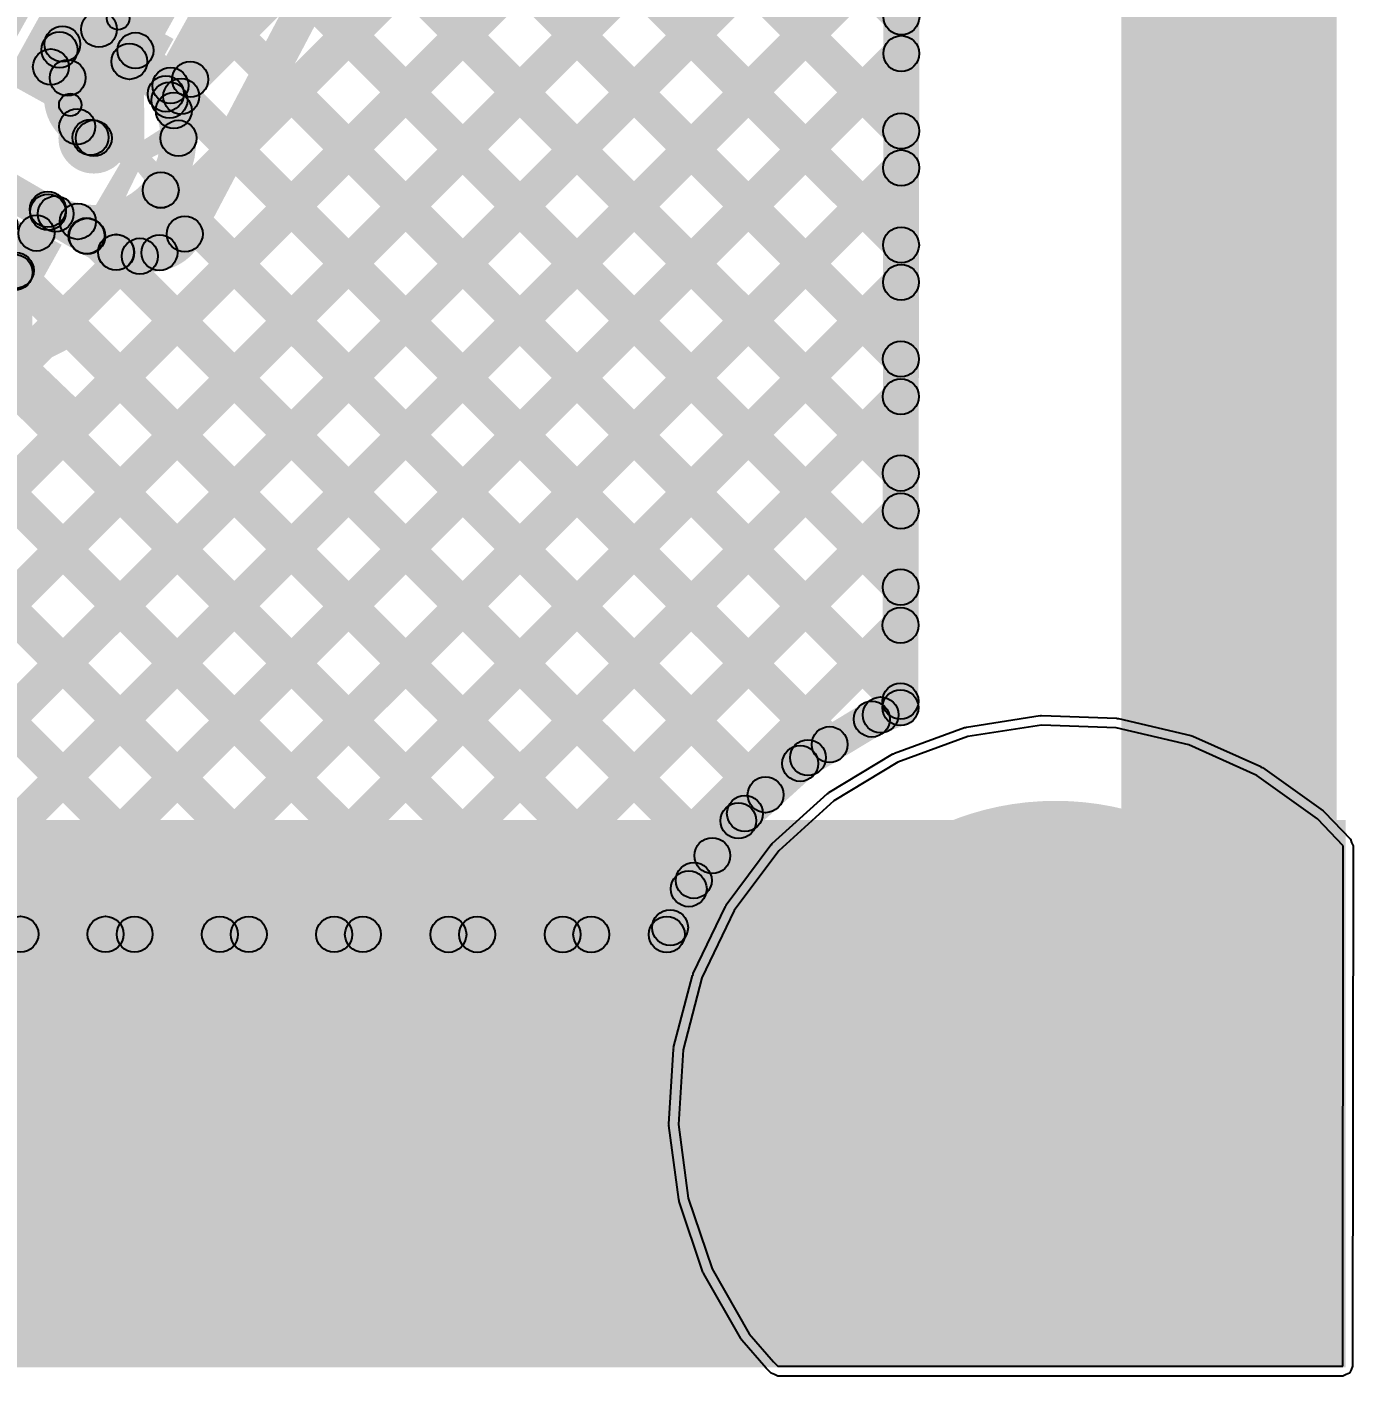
# Model space of a CAD drawing. Header units: millimetres. Extents: x 2.72 to 4.82, y 2.46 to 3.29.
# Drawn here: x 4.5231 to 4.8186, y 2.4631 to 2.7638 of the extents above; entities that cross this region are included whole.
import ezdxf

# ---------------------------------------------------------------- set-up
doc = ezdxf.new("R2010")
doc.units = ezdxf.units.MM
doc.header["$MEASUREMENT"] = 0
for name, color, linetype in [('BottomLayer', 5, 'Continuous'), ('BottomPaste', 16, 'Continuous'), ('BottomSolder', 6, 'Continuous'), ('PadHoleLayer', 156, 'Continuous'), ('TopLayer', 1, 'Continuous'), ('TopOverlay', 2, 'Continuous'), ('TopPaste', 8, 'Continuous'), ('TopSolder', 216, 'Continuous'), ('ViaHoleLayer', 16, 'Continuous')]:
    doc.layers.add(name, color=color, linetype=linetype)

# ---------------------------------------------------------------- blocks, each defined once
blk = doc.blocks.new('R__0402_B_41')
at = {"layer": 'BottomLayer'}
for points in [[(-0.0095, 0.0125), (-0.0095, -0.0125), (-0.0275, -0.0125), (-0.0275, 0.0125)], [(0.0275, 0.0125), (0.0275, -0.0125), (0.0095, -0.0125), (0.0095, 0.0125)]]:
    blk.add_hatch(color=5, dxfattribs=at).paths.add_polyline_path(points)
at = {"layer": 'BottomPaste'}
for points in [[(-0.0095, 0.0125), (-0.0095, -0.0125), (-0.0275, -0.0125), (-0.0275, 0.0125)], [(0.0275, 0.0125), (0.0275, -0.0125), (0.0095, -0.0125), (0.0095, 0.0125)]]:
    blk.add_hatch(color=16, dxfattribs=at).paths.add_polyline_path(points)
at = {"layer": 'BottomSolder'}
for points in [[(-0.0055, 0.0165), (-0.0055, -0.0165), (-0.0315, -0.0165), (-0.0315, 0.0165)], [(0.0315, 0.0165), (0.0315, -0.0165), (0.0055, -0.0165), (0.0055, 0.0165)]]:
    blk.add_hatch(color=6, dxfattribs=at).paths.add_polyline_path(points)
blk = doc.blocks.new('R__0402_B_42')
at = {"layer": 'BottomLayer'}
for points in [[(-0.0095, 0.0125), (-0.0095, -0.0125), (-0.0275, -0.0125), (-0.0275, 0.0125)], [(0.0275, 0.0125), (0.0275, -0.0125), (0.0095, -0.0125), (0.0095, 0.0125)]]:
    blk.add_hatch(color=5, dxfattribs=at).paths.add_polyline_path(points)
at = {"layer": 'BottomPaste'}
for points in [[(-0.0095, 0.0125), (-0.0095, -0.0125), (-0.0275, -0.0125), (-0.0275, 0.0125)], [(0.0275, 0.0125), (0.0275, -0.0125), (0.0095, -0.0125), (0.0095, 0.0125)]]:
    blk.add_hatch(color=16, dxfattribs=at).paths.add_polyline_path(points)
at = {"layer": 'BottomSolder'}
for points in [[(-0.0055, 0.0165), (-0.0055, -0.0165), (-0.0315, -0.0165), (-0.0315, 0.0165)], [(0.0315, 0.0165), (0.0315, -0.0165), (0.0055, -0.0165), (0.0055, 0.0165)]]:
    blk.add_hatch(color=6, dxfattribs=at).paths.add_polyline_path(points)
blk = doc.blocks.new('LED_0201_81')
at = {"layer": 'TopLayer'}
for points in [[(-0.01181, 0.00689), (-0.00394, 0.00689), (-0.00394, -0.00689), (-0.01181, -0.00689)], [(0.00394, 0.00689), (0.01181, 0.00689), (0.01181, -0.00689), (0.00394, -0.00689)]]:
    blk.add_hatch(color=1, dxfattribs=at).paths.add_polyline_path(points)
at = {"layer": 'TopOverlay'}
h = blk.add_hatch(color=2, dxfattribs=at)
edge = h.paths.add_edge_path()
edge.add_arc((-0.016, 0.011), 0.0025, 0, 360)
h = blk.add_hatch(color=2, dxfattribs=at)
edge = h.paths.add_edge_path()
edge.add_arc((-0.016, 0.011), 0.0025, 0, 360)
for points in [[(-0.016, 0.0085), (-0.016, 0.0135), (0.016, 0.0135), (0.016, 0.0085)], [(0.016, -0.013), (0.029, -0.013), (0.029, 0.013), (0.016, 0.013)], [(-0.0135, -0.011), (-0.0185, -0.011), (-0.0185, 0.011), (-0.0135, 0.011)], [(0.013, -0.011), (0.017, -0.011), (0.017, 0.011), (0.013, 0.011)], [(-0.016, -0.0135), (-0.016, -0.0085), (0.016, -0.0085), (0.016, -0.0135)]]:
    blk.add_hatch(color=2, dxfattribs=at).paths.add_polyline_path(points)
h = blk.add_hatch(color=2, dxfattribs=at)
edge = h.paths.add_edge_path()
edge.add_arc((0.016, 0.011), 0.0025, 0, 360)
h = blk.add_hatch(color=2, dxfattribs=at)
edge = h.paths.add_edge_path()
edge.add_arc((-0.016, -0.011), 0.0025, 0, 360)
h = blk.add_hatch(color=2, dxfattribs=at)
edge = h.paths.add_edge_path()
edge.add_arc((-0.016, -0.011), 0.0025, 0, 360)
h = blk.add_hatch(color=2, dxfattribs=at)
edge = h.paths.add_edge_path()
edge.add_arc((0.016, -0.011), 0.0025, 0, 360)
at = {"layer": 'TopPaste'}
for points in [[(-0.01181, 0.00689), (-0.00394, 0.00689), (-0.00394, -0.00689), (-0.01181, -0.00689)], [(0.00394, 0.00689), (0.01181, 0.00689), (0.01181, -0.00689), (0.00394, -0.00689)]]:
    blk.add_hatch(color=8, dxfattribs=at).paths.add_polyline_path(points)
at = {"layer": 'TopSolder'}
for points in [[(-0.01398, 0.00906), (-0.00177, 0.00906), (-0.00177, -0.00906), (-0.01398, -0.00906)], [(0.00177, 0.00906), (0.01398, 0.00906), (0.01398, -0.00906), (0.00177, -0.00906)]]:
    blk.add_hatch(color=216, dxfattribs=at).paths.add_polyline_path(points)
at = {"layer": 'TopOverlay'}
for centre in [(-0.016, 0.011), (-0.016, 0.011), (0.016, 0.011), (-0.016, -0.011), (-0.016, -0.011), (0.016, -0.011)]:
    blk.add_circle(centre, 0.0025, dxfattribs=at)
blk = doc.blocks.new('LED_0201_82')
at = {"layer": 'TopLayer'}
for points in [[(-0.01181, 0.00689), (-0.00394, 0.00689), (-0.00394, -0.00689), (-0.01181, -0.00689)], [(0.00394, 0.00689), (0.01181, 0.00689), (0.01181, -0.00689), (0.00394, -0.00689)]]:
    blk.add_hatch(color=1, dxfattribs=at).paths.add_polyline_path(points)
at = {"layer": 'TopOverlay'}
h = blk.add_hatch(color=2, dxfattribs=at)
edge = h.paths.add_edge_path()
edge.add_arc((-0.016, 0.011), 0.0025, 0, 360)
h = blk.add_hatch(color=2, dxfattribs=at)
edge = h.paths.add_edge_path()
edge.add_arc((-0.016, 0.011), 0.0025, 0, 360)
for points in [[(-0.016, 0.0085), (-0.016, 0.0135), (0.016, 0.0135), (0.016, 0.0085)], [(0.016, -0.013), (0.029, -0.013), (0.029, 0.013), (0.016, 0.013)], [(-0.0135, -0.011), (-0.0185, -0.011), (-0.0185, 0.011), (-0.0135, 0.011)], [(0.013, -0.011), (0.017, -0.011), (0.017, 0.011), (0.013, 0.011)], [(-0.016, -0.0135), (-0.016, -0.0085), (0.016, -0.0085), (0.016, -0.0135)]]:
    blk.add_hatch(color=2, dxfattribs=at).paths.add_polyline_path(points)
h = blk.add_hatch(color=2, dxfattribs=at)
edge = h.paths.add_edge_path()
edge.add_arc((0.016, 0.011), 0.0025, 0, 360)
h = blk.add_hatch(color=2, dxfattribs=at)
edge = h.paths.add_edge_path()
edge.add_arc((-0.016, -0.011), 0.0025, 0, 360)
h = blk.add_hatch(color=2, dxfattribs=at)
edge = h.paths.add_edge_path()
edge.add_arc((-0.016, -0.011), 0.0025, 0, 360)
h = blk.add_hatch(color=2, dxfattribs=at)
edge = h.paths.add_edge_path()
edge.add_arc((0.016, -0.011), 0.0025, 0, 360)
at = {"layer": 'TopPaste'}
for points in [[(-0.01181, 0.00689), (-0.00394, 0.00689), (-0.00394, -0.00689), (-0.01181, -0.00689)], [(0.00394, 0.00689), (0.01181, 0.00689), (0.01181, -0.00689), (0.00394, -0.00689)]]:
    blk.add_hatch(color=8, dxfattribs=at).paths.add_polyline_path(points)
at = {"layer": 'TopSolder'}
for points in [[(-0.01398, 0.00906), (-0.00177, 0.00906), (-0.00177, -0.00906), (-0.01398, -0.00906)], [(0.00177, 0.00906), (0.01398, 0.00906), (0.01398, -0.00906), (0.00177, -0.00906)]]:
    blk.add_hatch(color=216, dxfattribs=at).paths.add_polyline_path(points)
at = {"layer": 'TopOverlay'}
for centre in [(-0.016, 0.011), (-0.016, 0.011), (0.016, 0.011), (-0.016, -0.011), (-0.016, -0.011), (0.016, -0.011)]:
    blk.add_circle(centre, 0.0025, dxfattribs=at)

msp = doc.modelspace()

# ---------------------------------------------------------------- hatches: boundary and pattern name
at = {"layer": 'BottomLayer'}
for points in [[(4.767, 2.549), (4.815, 2.549), (4.815, 3.167), (4.767, 3.167)], [(4.55756, 2.74697), (4.55056, 2.75085), (4.56455, 2.77608), (4.57154, 2.7722)], [(4.55937, 2.74332), (4.55229, 2.74705), (4.56792, 2.77672), (4.575, 2.77299)], [(4.56182, 2.71578), (4.55474, 2.71951), (4.58119, 2.76973), (4.58827, 2.766)], [(4.53554, 2.7503), (4.52882, 2.75464), (4.5358, 2.76545), (4.54252, 2.76111)], [(4.55768, 2.74466), (4.55203, 2.75032), (4.55665, 2.75495), (4.56231, 2.74929)], [(4.55225, 2.74792), (4.55791, 2.75358), (4.56032, 2.75117), (4.55466, 2.74551)], [(4.49145, 2.73873), (4.49547, 2.74565), (4.5384, 2.72069), (4.53438, 2.71377)], [(4.53202, 2.7383), (4.53661, 2.74486), (4.54029, 2.74228), (4.53571, 2.73572)], [(4.53437, 2.71377), (4.53841, 2.72068), (4.53844, 2.72066), (4.53441, 2.71375)], [(4.53458, 2.71366), (4.53847, 2.72065), (4.5449, 2.71708), (4.54101, 2.71008)], [(4.541, 2.71009), (4.54491, 2.71707), (4.54494, 2.71705), (4.54103, 2.71007)], [(4.54899, 2.70877), (4.54756, 2.71664), (4.55191, 2.71743), (4.55334, 2.70956)], [(3.049, 2.465), (4.817, 2.465), (4.817, 2.587), (3.049, 2.587)]]:
    msp.add_hatch(color=5, dxfattribs=at).paths.add_polyline_path(points)
h = msp.add_hatch(color=5, dxfattribs=at)
edge = h.paths.add_edge_path()
edge.add_arc((4.53916, 2.76328), 0.004, 0, 360)
h = msp.add_hatch(color=5, dxfattribs=at)
edge = h.paths.add_edge_path()
edge.add_arc((4.53218, 2.75247), 0.004, 0, 360)
h = msp.add_hatch(color=5, dxfattribs=at)
edge = h.paths.add_edge_path()
edge.add_arc((4.53218, 2.75247), 0.004, 0, 360)
h = msp.add_hatch(color=5, dxfattribs=at)
edge = h.paths.add_edge_path()
edge.add_arc((4.55508, 2.75075), 0.004, 0, 360)
h = msp.add_hatch(color=5, dxfattribs=at)
edge = h.paths.add_edge_path()
edge.add_arc((4.55948, 2.75212), 0.004, 0, 360)
h = msp.add_hatch(color=5, dxfattribs=at)
edge = h.paths.add_edge_path()
edge.add_arc((4.55406, 2.74891), 0.004, 0, 360)
h = msp.add_hatch(color=5, dxfattribs=at)
edge = h.paths.add_edge_path()
edge.add_arc((4.55406, 2.74891), 0.004, 0, 360)
h = msp.add_hatch(color=5, dxfattribs=at)
edge = h.paths.add_edge_path()
edge.add_arc((4.55749, 2.74834), 0.004, 0, 360)
h = msp.add_hatch(color=5, dxfattribs=at)
edge = h.paths.add_edge_path()
edge.add_arc((4.55486, 2.74749), 0.004, 0, 360)
h = msp.add_hatch(color=5, dxfattribs=at)
edge = h.paths.add_edge_path()
edge.add_arc((4.55583, 2.74519), 0.004, 0, 360)
h = msp.add_hatch(color=5, dxfattribs=at)
edge = h.paths.add_edge_path()
edge.add_arc((4.55583, 2.74519), 0.004, 0, 360)
h = msp.add_hatch(color=5, dxfattribs=at)
edge = h.paths.add_edge_path()
edge.add_arc((4.538, 2.739), 0.00787, 0, 360)
h = msp.add_hatch(color=5, dxfattribs=at)
edge = h.paths.add_edge_path()
edge.add_arc((4.53431, 2.74158), 0.004, 0, 360)
h = msp.add_hatch(color=5, dxfattribs=at)
edge = h.paths.add_edge_path()
edge.add_arc((4.53431, 2.74158), 0.004, 0, 360)
h = msp.add_hatch(color=5, dxfattribs=at)
edge = h.paths.add_edge_path()
edge.add_arc((4.538, 2.739), 0.004, 0, 360)
h = msp.add_hatch(color=5, dxfattribs=at)
edge = h.paths.add_edge_path()
edge.add_arc((4.55828, 2.71765), 0.004, 0, 360)
h = msp.add_hatch(color=5, dxfattribs=at)
edge = h.paths.add_edge_path()
edge.add_arc((4.55828, 2.71765), 0.004, 0, 360)
h = msp.add_hatch(color=5, dxfattribs=at)
edge = h.paths.add_edge_path()
edge.add_arc((4.53639, 2.71723), 0.004, 0, 360)
h = msp.add_hatch(color=5, dxfattribs=at)
edge = h.paths.add_edge_path()
edge.add_arc((4.53639, 2.71723), 0.004, 0, 360)
h = msp.add_hatch(color=5, dxfattribs=at)
edge = h.paths.add_edge_path()
edge.add_arc((4.53643, 2.71721), 0.004, 0, 360)
h = msp.add_hatch(color=5, dxfattribs=at)
edge = h.paths.add_edge_path()
edge.add_arc((4.53643, 2.71721), 0.004, 0, 360)
h = msp.add_hatch(color=5, dxfattribs=at)
edge = h.paths.add_edge_path()
edge.add_arc((4.53652, 2.71715), 0.004, 0, 360)
h = msp.add_hatch(color=5, dxfattribs=at)
edge = h.paths.add_edge_path()
edge.add_arc((4.53652, 2.71715), 0.004, 0, 360)
h = msp.add_hatch(color=5, dxfattribs=at)
edge = h.paths.add_edge_path()
edge.add_arc((4.54296, 2.71358), 0.004, 0, 360)
h = msp.add_hatch(color=5, dxfattribs=at)
edge = h.paths.add_edge_path()
edge.add_arc((4.54296, 2.71358), 0.004, 0, 360)
h = msp.add_hatch(color=5, dxfattribs=at)
edge = h.paths.add_edge_path()
edge.add_arc((4.54299, 2.71356), 0.004, 0, 360)
h = msp.add_hatch(color=5, dxfattribs=at)
edge = h.paths.add_edge_path()
edge.add_arc((4.54299, 2.71356), 0.004, 0, 360)
h = msp.add_hatch(color=5, dxfattribs=at)
edge = h.paths.add_edge_path()
edge.add_arc((4.54827, 2.7127), 0.004, 0, 360)
h = msp.add_hatch(color=5, dxfattribs=at)
edge = h.paths.add_edge_path()
edge.add_arc((4.54827, 2.7127), 0.004, 0, 360)
h = msp.add_hatch(color=5, dxfattribs=at)
edge = h.paths.add_edge_path()
edge.add_arc((4.55263, 2.71349), 0.004, 0, 360)
h = msp.add_hatch(color=5, dxfattribs=at)
edge = h.paths.add_edge_path()
edge.add_arc((4.55263, 2.71349), 0.004, 0, 360)
h = msp.add_hatch(color=5, dxfattribs=at)
edge = h.paths.add_edge_path()
edge.add_arc((4.75235, 2.52823), 0.05906, 0, 360)
h = msp.add_hatch(color=5, dxfattribs=at)
edge = h.paths.add_edge_path()
edge.add_arc((4.75135, 2.57623), 0.01181, 0, 360)
h = msp.add_hatch(color=5, dxfattribs=at)
edge = h.paths.add_edge_path()
edge.add_arc((4.78559, 2.56288), 0.01181, 0, 360)
h = msp.add_hatch(color=5, dxfattribs=at)
edge = h.paths.add_edge_path()
edge.add_arc((4.7177, 2.56147), 0.01181, 0, 360)
h = msp.add_hatch(color=5, dxfattribs=at)
edge = h.paths.add_edge_path()
edge.add_arc((4.70435, 2.52723), 0.01181, 0, 360)
h = msp.add_hatch(color=5, dxfattribs=at)
edge = h.paths.add_edge_path()
edge.add_arc((4.80035, 2.52923), 0.01181, 0, 360)
h = msp.add_hatch(color=5, dxfattribs=at)
edge = h.paths.add_edge_path()
edge.add_arc((4.71912, 2.49359), 0.01181, 0, 360)
h = msp.add_hatch(color=5, dxfattribs=at)
edge = h.paths.add_edge_path()
edge.add_arc((4.787, 2.495), 0.01181, 0, 360)
h = msp.add_hatch(color=5, dxfattribs=at)
edge = h.paths.add_edge_path()
edge.add_arc((4.75335, 2.48023), 0.01181, 0, 360)
at = {"layer": 'BottomSolder'}
h = msp.add_hatch(color=6, dxfattribs=at)
edge = h.paths.add_edge_path()
edge.add_arc((4.75235, 2.52823), 0.06306, 0, 360)
at = {"layer": 'PadHoleLayer'}
h = msp.add_hatch(color=156, dxfattribs=at)
edge = h.paths.add_edge_path()
edge.add_arc((4.75235, 2.52823), 0.03937, 0, 360)
at = {"layer": 'TopLayer'}
for points in [[(4.72177, 2.61205), (4.71377, 2.61206), (4.71431, 3.02138), (4.72231, 3.02137)], [(4.55768, 2.74466), (4.55203, 2.75032), (4.71534, 2.91363), (4.721, 2.90798)], [(4.49745, 2.65898), (4.49179, 2.66463), (4.7153, 2.88814), (4.72096, 2.88249)], [(4.60775, 2.87061), (4.6134, 2.87627), (4.7208, 2.76887), (4.71515, 2.76321)], [(4.51265, 2.64872), (4.507, 2.65438), (4.71527, 2.86265), (4.72093, 2.857)], [(4.59863, 2.85427), (4.60429, 2.85993), (4.72077, 2.74345), (4.71511, 2.73779)], [(4.44814, 2.55876), (4.44249, 2.56442), (4.71524, 2.83716), (4.72089, 2.83151)], [(4.60126, 2.82619), (4.60691, 2.83185), (4.72074, 2.71803), (4.71508, 2.71237)], [(4.47359, 2.55875), (4.46793, 2.5644), (4.7152, 2.81167), (4.72086, 2.80602)], [(4.59734, 2.80465), (4.603, 2.81031), (4.7207, 2.69261), (4.71505, 2.68695)], [(4.57468, 2.80186), (4.58034, 2.80751), (4.72067, 2.66718), (4.71501, 2.66153)], [(4.56228, 2.7888), (4.56794, 2.79445), (4.72063, 2.64176), (4.71498, 2.6361)], [(4.54178, 2.78384), (4.54744, 2.7895), (4.7206, 2.61634), (4.71494, 2.61068)], [(4.49903, 2.55874), (4.49338, 2.56439), (4.71517, 2.78619), (4.72083, 2.78053)], [(4.54943, 2.75419), (4.54243, 2.75807), (4.54924, 2.77034), (4.55624, 2.76647)], [(4.53393, 2.75691), (4.52677, 2.76049), (4.52742, 2.76179), (4.53458, 2.75821)], [(4.54445, 2.75572), (4.5501, 2.76138), (4.70482, 2.60666), (4.69916, 2.60101)], [(4.52448, 2.55872), (4.51882, 2.56438), (4.71514, 2.7607), (4.72079, 2.75504)], [(4.53203, 2.75311), (4.52487, 2.75669), (4.52677, 2.76049), (4.53393, 2.75691)], [(4.52496, 2.75294), (4.53194, 2.75686), (4.54077, 2.74116), (4.5338, 2.73724)], [(4.5362, 2.73535), (4.53836, 2.74305), (4.53908, 2.74285), (4.53692, 2.73515)], [(4.54992, 2.55871), (4.54427, 2.56437), (4.7151, 2.73521), (4.72076, 2.72955)], [(4.55009, 2.72462), (4.55575, 2.73027), (4.69055, 2.59548), (4.68489, 2.58982)], [(4.5501, 2.72462), (4.55575, 2.73028), (4.69055, 2.59548), (4.68489, 2.58982)], [(4.52804, 2.71502), (4.52239, 2.72068), (4.52668, 2.72497), (4.53234, 2.71932)], [(4.52411, 2.70761), (4.51711, 2.71148), (4.52431, 2.72446), (4.5313, 2.72059)], [(4.53162, 2.71763), (4.53728, 2.72329), (4.67867, 2.5819), (4.67301, 2.57625)], [(4.51754, 2.70626), (4.5232, 2.71192), (4.66926, 2.56586), (4.6636, 2.5602)], [(4.57537, 2.5587), (4.56971, 2.56436), (4.71507, 2.70972), (4.72073, 2.70406)], [(4.50845, 2.68989), (4.51411, 2.69555), (4.64533, 2.56433), (4.63967, 2.55867)], [(4.60081, 2.55869), (4.59516, 2.56435), (4.71503, 2.68423), (4.72069, 2.67857)], [(4.49934, 2.67355), (4.505, 2.6792), (4.61986, 2.56434), (4.6142, 2.55868)], [(4.62626, 2.55868), (4.6206, 2.56434), (4.715, 2.65874), (4.72066, 2.65308)], [(4.50897, 2.63846), (4.51463, 2.64412), (4.59439, 2.56435), (4.58874, 2.55869)], [(4.6517, 2.55867), (4.64605, 2.56433), (4.71497, 2.63325), (4.72062, 2.62759)], [(4.49866, 2.62331), (4.50432, 2.62897), (4.56893, 2.56436), (4.56327, 2.55871)], [(4.47754, 2.61898), (4.4832, 2.62464), (4.54346, 2.56437), (4.5378, 2.55872)], [(4.71472, 2.60669), (4.71198, 2.6142), (4.7164, 2.61581), (4.71914, 2.6083)], [(4.69923, 2.5975), (4.6951, 2.60435), (4.70933, 2.61294), (4.71346, 2.60609)], [(4.6858, 2.5855), (4.68042, 2.59143), (4.69274, 2.60259), (4.69811, 2.59667)], [(4.67492, 2.57115), (4.6685, 2.57594), (4.67845, 2.58926), (4.68486, 2.58447)], [(4.66929, 2.55976), (4.66208, 2.56322), (4.66698, 2.57342), (4.67419, 2.56996)], [(3.02643, 2.5582), (3.02643, 2.5662), (4.66569, 2.56549), (4.66569, 2.55749)]]:
    msp.add_hatch(color=1, dxfattribs=at).paths.add_polyline_path(points)
h = msp.add_hatch(color=1, dxfattribs=at)
edge = h.paths.add_edge_path()
edge.add_arc((4.71798, 2.76604), 0.004, 0, 360)
h = msp.add_hatch(color=1, dxfattribs=at)
edge = h.paths.add_edge_path()
edge.add_arc((4.531, 2.76), 0.004, 0, 360)
h = msp.add_hatch(color=1, dxfattribs=at)
edge = h.paths.add_edge_path()
edge.add_arc((4.53035, 2.7587), 0.004, 0, 360)
h = msp.add_hatch(color=1, dxfattribs=at)
edge = h.paths.add_edge_path()
edge.add_arc((4.53035, 2.7587), 0.004, 0, 360)
h = msp.add_hatch(color=1, dxfattribs=at)
edge = h.paths.add_edge_path()
edge.add_arc((4.54728, 2.75855), 0.004, 0, 360)
h = msp.add_hatch(color=1, dxfattribs=at)
edge = h.paths.add_edge_path()
edge.add_arc((4.71796, 2.75787), 0.004, 0, 360)
h = msp.add_hatch(color=1, dxfattribs=at)
edge = h.paths.add_edge_path()
edge.add_arc((4.52845, 2.7549), 0.004, 0, 360)
h = msp.add_hatch(color=1, dxfattribs=at)
edge = h.paths.add_edge_path()
edge.add_arc((4.52845, 2.7549), 0.004, 0, 360)
h = msp.add_hatch(color=1, dxfattribs=at)
edge = h.paths.add_edge_path()
edge.add_arc((4.54593, 2.75613), 0.004, 0, 360)
h = msp.add_hatch(color=1, dxfattribs=at)
edge = h.paths.add_edge_path()
edge.add_arc((4.54593, 2.75613), 0.004, 0, 360)
h = msp.add_hatch(color=1, dxfattribs=at)
edge = h.paths.add_edge_path()
edge.add_arc((4.55486, 2.74749), 0.004, 0, 360)
h = msp.add_hatch(color=1, dxfattribs=at)
edge = h.paths.add_edge_path()
edge.add_arc((4.538, 2.739), 0.00787, 0, 360)
h = msp.add_hatch(color=1, dxfattribs=at)
edge = h.paths.add_edge_path()
edge.add_arc((4.53728, 2.7392), 0.004, 0, 360)
h = msp.add_hatch(color=1, dxfattribs=at)
edge = h.paths.add_edge_path()
edge.add_arc((4.53728, 2.7392), 0.004, 0, 360)
h = msp.add_hatch(color=1, dxfattribs=at)
edge = h.paths.add_edge_path()
edge.add_arc((4.538, 2.739), 0.004, 0, 360)
h = msp.add_hatch(color=1, dxfattribs=at)
edge = h.paths.add_edge_path()
edge.add_arc((4.55687, 2.739), 0.004, 0, 360)
h = msp.add_hatch(color=1, dxfattribs=at)
edge = h.paths.add_edge_path()
edge.add_arc((4.55687, 2.739), 0.004, 0, 360)
h = msp.add_hatch(color=1, dxfattribs=at)
edge = h.paths.add_edge_path()
edge.add_arc((4.71794, 2.74062), 0.004, 0, 360)
h = msp.add_hatch(color=1, dxfattribs=at)
edge = h.paths.add_edge_path()
edge.add_arc((4.71793, 2.73238), 0.004, 0, 360)
h = msp.add_hatch(color=1, dxfattribs=at)
edge = h.paths.add_edge_path()
edge.add_arc((4.55292, 2.72745), 0.004, 0, 360)
h = msp.add_hatch(color=1, dxfattribs=at)
edge = h.paths.add_edge_path()
edge.add_arc((4.55292, 2.72744), 0.004, 0, 360)
h = msp.add_hatch(color=1, dxfattribs=at)
edge = h.paths.add_edge_path()
edge.add_arc((4.52776, 2.72314), 0.004, 0, 360)
h = msp.add_hatch(color=1, dxfattribs=at)
edge = h.paths.add_edge_path()
edge.add_arc((4.5278, 2.72252), 0.004, 0, 360)
h = msp.add_hatch(color=1, dxfattribs=at)
edge = h.paths.add_edge_path()
edge.add_arc((4.52951, 2.72214), 0.004, 0, 360)
h = msp.add_hatch(color=1, dxfattribs=at)
edge = h.paths.add_edge_path()
edge.add_arc((4.52522, 2.71785), 0.004, 0, 360)
h = msp.add_hatch(color=1, dxfattribs=at)
edge = h.paths.add_edge_path()
edge.add_arc((4.53445, 2.72046), 0.004, 0, 360)
h = msp.add_hatch(color=1, dxfattribs=at)
edge = h.paths.add_edge_path()
edge.add_arc((4.71791, 2.7152), 0.004, 0, 360)
h = msp.add_hatch(color=1, dxfattribs=at)
edge = h.paths.add_edge_path()
edge.add_arc((4.52037, 2.70909), 0.004, 0, 360)
h = msp.add_hatch(color=1, dxfattribs=at)
edge = h.paths.add_edge_path()
edge.add_arc((4.52061, 2.70954), 0.004, 0, 360)
h = msp.add_hatch(color=1, dxfattribs=at)
edge = h.paths.add_edge_path()
edge.add_arc((4.7179, 2.70689), 0.004, 0, 360)
h = msp.add_hatch(color=1, dxfattribs=at)
edge = h.paths.add_edge_path()
edge.add_arc((4.71787, 2.68978), 0.004, 0, 360)
h = msp.add_hatch(color=1, dxfattribs=at)
edge = h.paths.add_edge_path()
edge.add_arc((4.71786, 2.6814), 0.004, 0, 360)
h = msp.add_hatch(color=1, dxfattribs=at)
edge = h.paths.add_edge_path()
edge.add_arc((4.71784, 2.66435), 0.004, 0, 360)
h = msp.add_hatch(color=1, dxfattribs=at)
edge = h.paths.add_edge_path()
edge.add_arc((4.71783, 2.65591), 0.004, 0, 360)
h = msp.add_hatch(color=1, dxfattribs=at)
edge = h.paths.add_edge_path()
edge.add_arc((4.71781, 2.63893), 0.004, 0, 360)
h = msp.add_hatch(color=1, dxfattribs=at)
edge = h.paths.add_edge_path()
edge.add_arc((4.7178, 2.63042), 0.004, 0, 360)
h = msp.add_hatch(color=1, dxfattribs=at)
edge = h.paths.add_edge_path()
edge.add_arc((4.71777, 2.61351), 0.004, 0, 360)
h = msp.add_hatch(color=1, dxfattribs=at)
edge = h.paths.add_edge_path()
edge.add_arc((4.7114, 2.60951), 0.004, 0, 360)
h = msp.add_hatch(color=1, dxfattribs=at)
edge = h.paths.add_edge_path()
edge.add_arc((4.71335, 2.61044), 0.004, 0, 360)
h = msp.add_hatch(color=1, dxfattribs=at)
edge = h.paths.add_edge_path()
edge.add_arc((4.71777, 2.61206), 0.004, 0, 360)
h = msp.add_hatch(color=1, dxfattribs=at)
edge = h.paths.add_edge_path()
edge.add_arc((4.71777, 2.61206), 0.004, 0, 360)
h = msp.add_hatch(color=1, dxfattribs=at)
edge = h.paths.add_edge_path()
edge.add_arc((4.70199, 2.60384), 0.004, 0, 360)
h = msp.add_hatch(color=1, dxfattribs=at)
edge = h.paths.add_edge_path()
edge.add_arc((4.69716, 2.60092), 0.004, 0, 360)
h = msp.add_hatch(color=1, dxfattribs=at)
edge = h.paths.add_edge_path()
edge.add_arc((4.69543, 2.59963), 0.004, 0, 360)
h = msp.add_hatch(color=1, dxfattribs=at)
edge = h.paths.add_edge_path()
edge.add_arc((4.68772, 2.59265), 0.004, 0, 360)
h = msp.add_hatch(color=1, dxfattribs=at)
edge = h.paths.add_edge_path()
edge.add_arc((4.68772, 2.59265), 0.004, 0, 360)
h = msp.add_hatch(color=1, dxfattribs=at)
edge = h.paths.add_edge_path()
edge.add_arc((4.68311, 2.58847), 0.004, 0, 360)
h = msp.add_hatch(color=1, dxfattribs=at)
edge = h.paths.add_edge_path()
edge.add_arc((4.68165, 2.58686), 0.004, 0, 360)
h = msp.add_hatch(color=1, dxfattribs=at)
edge = h.paths.add_edge_path()
edge.add_arc((4.75235, 2.52823), 0.05906, 0, 360)
h = msp.add_hatch(color=1, dxfattribs=at)
edge = h.paths.add_edge_path()
edge.add_arc((4.75135, 2.57623), 0.01181, 0, 360)
h = msp.add_hatch(color=1, dxfattribs=at)
edge = h.paths.add_edge_path()
edge.add_arc((4.67584, 2.57907), 0.004, 0, 360)
h = msp.add_hatch(color=1, dxfattribs=at)
edge = h.paths.add_edge_path()
edge.add_arc((4.67171, 2.57354), 0.004, 0, 360)
h = msp.add_hatch(color=1, dxfattribs=at)
edge = h.paths.add_edge_path()
edge.add_arc((4.67059, 2.57169), 0.004, 0, 360)
h = msp.add_hatch(color=1, dxfattribs=at)
edge = h.paths.add_edge_path()
edge.add_arc((4.78559, 2.56288), 0.01181, 0, 360)
h = msp.add_hatch(color=1, dxfattribs=at)
edge = h.paths.add_edge_path()
edge.add_arc((4.7177, 2.56147), 0.01181, 0, 360)
h = msp.add_hatch(color=1, dxfattribs=at)
edge = h.paths.add_edge_path()
edge.add_arc((4.52165, 2.56155), 0.004, 0, 360)
h = msp.add_hatch(color=1, dxfattribs=at)
edge = h.paths.add_edge_path()
edge.add_arc((4.54063, 2.56155), 0.004, 0, 360)
h = msp.add_hatch(color=1, dxfattribs=at)
edge = h.paths.add_edge_path()
edge.add_arc((4.5471, 2.56154), 0.004, 0, 360)
h = msp.add_hatch(color=1, dxfattribs=at)
edge = h.paths.add_edge_path()
edge.add_arc((4.5661, 2.56153), 0.004, 0, 360)
h = msp.add_hatch(color=1, dxfattribs=at)
edge = h.paths.add_edge_path()
edge.add_arc((4.57254, 2.56153), 0.004, 0, 360)
h = msp.add_hatch(color=1, dxfattribs=at)
edge = h.paths.add_edge_path()
edge.add_arc((4.59157, 2.56152), 0.004, 0, 360)
h = msp.add_hatch(color=1, dxfattribs=at)
edge = h.paths.add_edge_path()
edge.add_arc((4.59798, 2.56152), 0.004, 0, 360)
h = msp.add_hatch(color=1, dxfattribs=at)
edge = h.paths.add_edge_path()
edge.add_arc((4.61703, 2.56151), 0.004, 0, 360)
h = msp.add_hatch(color=1, dxfattribs=at)
edge = h.paths.add_edge_path()
edge.add_arc((4.62343, 2.56151), 0.004, 0, 360)
h = msp.add_hatch(color=1, dxfattribs=at)
edge = h.paths.add_edge_path()
edge.add_arc((4.6425, 2.5615), 0.004, 0, 360)
h = msp.add_hatch(color=1, dxfattribs=at)
edge = h.paths.add_edge_path()
edge.add_arc((4.64887, 2.5615), 0.004, 0, 360)
h = msp.add_hatch(color=1, dxfattribs=at)
edge = h.paths.add_edge_path()
edge.add_arc((4.66569, 2.56149), 0.004, 0, 360)
h = msp.add_hatch(color=1, dxfattribs=at)
edge = h.paths.add_edge_path()
edge.add_arc((4.66569, 2.56149), 0.004, 0, 360)
h = msp.add_hatch(color=1, dxfattribs=at)
edge = h.paths.add_edge_path()
edge.add_arc((4.66643, 2.56303), 0.004, 0, 360)
h = msp.add_hatch(color=1, dxfattribs=at)
edge = h.paths.add_edge_path()
edge.add_arc((4.70435, 2.52723), 0.01181, 0, 360)
h = msp.add_hatch(color=1, dxfattribs=at)
edge = h.paths.add_edge_path()
edge.add_arc((4.80035, 2.52923), 0.01181, 0, 360)
h = msp.add_hatch(color=1, dxfattribs=at)
edge = h.paths.add_edge_path()
edge.add_arc((4.71912, 2.49359), 0.01181, 0, 360)
h = msp.add_hatch(color=1, dxfattribs=at)
edge = h.paths.add_edge_path()
edge.add_arc((4.787, 2.495), 0.01181, 0, 360)
h = msp.add_hatch(color=1, dxfattribs=at)
edge = h.paths.add_edge_path()
edge.add_arc((4.75335, 2.48023), 0.01181, 0, 360)
at = {"layer": 'TopSolder'}
h = msp.add_hatch(color=216, dxfattribs=at)
edge = h.paths.add_edge_path()
edge.add_arc((4.75235, 2.52823), 0.06306, 0, 360)
at = {"layer": 'ViaHoleLayer'}
h = msp.add_hatch(color=16, dxfattribs=at)
edge = h.paths.add_edge_path()
edge.add_arc((4.538, 2.739), 0.00591, 0, 360)
h = msp.add_hatch(color=16, dxfattribs=at)
edge = h.paths.add_edge_path()
edge.add_arc((4.75135, 2.57623), 0.00591, 0, 360)
h = msp.add_hatch(color=16, dxfattribs=at)
edge = h.paths.add_edge_path()
edge.add_arc((4.78559, 2.56288), 0.00591, 0, 360)
h = msp.add_hatch(color=16, dxfattribs=at)
edge = h.paths.add_edge_path()
edge.add_arc((4.7177, 2.56147), 0.00591, 0, 360)
h = msp.add_hatch(color=16, dxfattribs=at)
edge = h.paths.add_edge_path()
edge.add_arc((4.70435, 2.52723), 0.00591, 0, 360)
h = msp.add_hatch(color=16, dxfattribs=at)
edge = h.paths.add_edge_path()
edge.add_arc((4.80035, 2.52923), 0.00591, 0, 360)
h = msp.add_hatch(color=16, dxfattribs=at)
edge = h.paths.add_edge_path()
edge.add_arc((4.71912, 2.49359), 0.00591, 0, 360)
h = msp.add_hatch(color=16, dxfattribs=at)
edge = h.paths.add_edge_path()
edge.add_arc((4.787, 2.495), 0.00591, 0, 360)
h = msp.add_hatch(color=16, dxfattribs=at)
edge = h.paths.add_edge_path()
edge.add_arc((4.75335, 2.48023), 0.00591, 0, 360)

# ---------------------------------------------------------------- linework, layer by layer
at = {"layer": 'BottomLayer'}
for p, q in [((4.74923, 2.60819), (4.73281, 2.6056)), ((4.76584, 2.60757), (4.74923, 2.60819)), ((4.78203, 2.60377), (4.76584, 2.60757)), ((4.73281, 2.6056), (4.71719, 2.59991)), ((4.79718, 2.59693), (4.78203, 2.60377)), ((4.71719, 2.59991), (4.70296, 2.59132)), ((4.81073, 2.58731), (4.79718, 2.59693)), ((4.70296, 2.59132), (4.69064, 2.58016)), ((4.81646, 2.58129), (4.81073, 2.58731)), ((4.81635, 2.46523), (4.81646, 2.58129)), ((4.69064, 2.58016), (4.6807, 2.56683)), ((4.6807, 2.56683), (4.6735, 2.55185)), ((4.6735, 2.55185), (4.66932, 2.53576)), ((4.66932, 2.53576), (4.6683, 2.51917)), ((4.6683, 2.51917), (4.67049, 2.50269)), ((4.67049, 2.50269), (4.67581, 2.48694)), ((4.67581, 2.48694), (4.68406, 2.47251)), ((4.68406, 2.47251), (4.68949, 2.46622)), ((4.68949, 2.46622), (4.68949, 2.46622)), ((4.68949, 2.46622), (4.69047, 2.46523)), ((4.69047, 2.46523), (4.81635, 2.46523))]:
    msp.add_line(p, q, dxfattribs=at)
at = {"layer": 'BottomLayer', "const_width": 0.008}
for points in [[(4.53431, 2.74158, -0.403305), (4.53218, 2.75247)], [(4.55406, 2.74891, -0.054773), (4.55583, 2.74519)], [(4.55828, 2.71765, -0.230907), (4.55263, 2.71349)], [(4.53652, 2.71715, -0.003521), (4.53643, 2.71721)], [(4.54827, 2.7127, -0.172358), (4.54299, 2.71356)]]:
    msp.add_lwpolyline(points, format="xyb", dxfattribs=at)
at = {"layer": 'BottomLayer'}
for centre in [(4.53916, 2.76328), (4.53218, 2.75247), (4.53218, 2.75247), (4.55508, 2.75075), (4.55948, 2.75212), (4.55406, 2.74891), (4.55406, 2.74891), (4.55749, 2.74834), (4.55486, 2.74749), (4.55583, 2.74519), (4.55583, 2.74519), (4.53431, 2.74158), (4.53431, 2.74158), (4.538, 2.739), (4.55828, 2.71765), (4.55828, 2.71765), (4.53639, 2.71723), (4.53639, 2.71723), (4.53643, 2.71721), (4.53643, 2.71721), (4.53652, 2.71715), (4.53652, 2.71715), (4.54296, 2.71358), (4.54296, 2.71358), (4.54299, 2.71356), (4.54299, 2.71356), (4.54827, 2.7127), (4.54827, 2.7127), (4.55263, 2.71349), (4.55263, 2.71349)]:
    msp.add_circle(centre, 0.004, dxfattribs=at)
at = {"layer": 'BottomSolder'}
for p, q in [((4.71645, 2.60194), (4.73207, 2.60763)), ((4.73207, 2.60763), (4.73229, 2.60763)), ((4.73229, 2.60763), (4.73247, 2.60774)), ((4.73247, 2.60774), (4.74889, 2.61033)), ((4.74889, 2.61033), (4.74911, 2.61027)), ((4.74911, 2.61027), (4.74931, 2.61035)), ((4.74931, 2.61035), (4.76592, 2.60973)), ((4.76592, 2.60973), (4.76612, 2.60964)), ((4.76612, 2.60964), (4.76634, 2.60968)), ((4.76634, 2.60968), (4.78252, 2.60588)), ((4.78252, 2.60588), (4.7827, 2.60575)), ((4.7827, 2.60575), (4.78292, 2.60574)), ((4.78292, 2.60574), (4.79807, 2.59891)), ((4.70184, 2.59317), (4.71607, 2.60176)), ((4.71607, 2.60176), (4.71629, 2.60179)), ((4.71629, 2.60179), (4.71645, 2.60194)), ((4.79807, 2.59891), (4.79822, 2.59875)), ((4.79822, 2.59875), (4.79843, 2.5987)), ((4.79843, 2.5987), (4.81199, 2.58908)), ((4.68919, 2.58176), (4.7015, 2.59292)), ((4.7015, 2.59292), (4.70171, 2.593)), ((4.70171, 2.593), (4.70184, 2.59317)), ((4.81199, 2.58908), (4.8121, 2.58889)), ((4.8121, 2.58889), (4.8123, 2.5888)), ((4.8123, 2.5888), (4.81803, 2.58278)), ((4.67896, 2.56813), (4.68891, 2.58145)), ((4.68891, 2.58145), (4.68909, 2.58156)), ((4.68909, 2.58156), (4.68919, 2.58176)), ((4.81803, 2.58278), (4.81832, 2.58203)), ((4.81832, 2.58203), (4.81863, 2.58129)), ((4.81863, 2.58129), (4.81852, 2.46523)), ((4.67155, 2.55279), (4.67875, 2.56777)), ((4.67875, 2.56777), (4.67891, 2.56792)), ((4.67891, 2.56792), (4.67896, 2.56813)), ((4.66722, 2.53631), (4.67141, 2.55239)), ((4.67141, 2.55239), (4.67154, 2.55257)), ((4.67154, 2.55257), (4.67155, 2.55279)), ((4.66614, 2.5193), (4.66716, 2.53589)), ((4.66716, 2.53589), (4.66725, 2.53609)), ((4.66725, 2.53609), (4.66722, 2.53631)), ((4.66621, 2.5191), (4.66614, 2.5193)), ((4.66616, 2.51888), (4.66621, 2.5191)), ((4.66835, 2.50241), (4.66616, 2.51888)), ((4.66846, 2.50222), (4.66835, 2.50241)), ((4.66844, 2.502), (4.66846, 2.50222)), ((4.67376, 2.48625), (4.66844, 2.502)), ((4.6739, 2.48608), (4.67376, 2.48625)), ((4.67393, 2.48587), (4.6739, 2.48608)), ((4.68218, 2.47143), (4.67393, 2.48587)), ((4.68235, 2.4713), (4.68218, 2.47143)), ((4.68242, 2.47109), (4.68235, 2.4713)), ((4.68785, 2.4648), (4.68242, 2.47109)), ((4.68793, 2.46476), (4.68785, 2.4648)), ((4.68796, 2.46469), (4.68793, 2.46476)), ((4.68894, 2.4637), (4.68796, 2.46469)), ((4.68971, 2.46339), (4.68894, 2.4637)), ((4.69047, 2.46307), (4.68971, 2.46339)), ((4.81635, 2.46307), (4.69047, 2.46307)), ((4.81712, 2.46339), (4.81635, 2.46307)), ((4.81788, 2.4637), (4.81712, 2.46339)), ((4.8182, 2.46446), (4.81788, 2.4637)), ((4.81788, 2.4637), (4.81788, 2.4637)), ((4.81788, 2.4637), (4.81788, 2.4637)), ((4.81852, 2.46523), (4.8182, 2.46446))]:
    msp.add_line(p, q, dxfattribs=at)
at = {"layer": 'TopLayer'}
for p, q in [((4.74923, 2.60819), (4.73281, 2.6056)), ((4.76584, 2.60757), (4.74923, 2.60819)), ((4.78203, 2.60377), (4.76584, 2.60757)), ((4.73281, 2.6056), (4.71719, 2.59991)), ((4.79718, 2.59693), (4.78203, 2.60377)), ((4.71719, 2.59991), (4.70296, 2.59132)), ((4.81073, 2.58731), (4.79718, 2.59693)), ((4.70296, 2.59132), (4.69064, 2.58016)), ((4.81646, 2.58129), (4.81073, 2.58731)), ((4.81635, 2.46523), (4.81646, 2.58129)), ((4.69064, 2.58016), (4.6807, 2.56683)), ((4.6807, 2.56683), (4.6735, 2.55185)), ((4.6735, 2.55185), (4.66932, 2.53576)), ((4.66932, 2.53576), (4.6683, 2.51917)), ((4.6683, 2.51917), (4.67049, 2.50269)), ((4.67049, 2.50269), (4.67581, 2.48694)), ((4.67581, 2.48694), (4.68406, 2.47251)), ((4.68406, 2.47251), (4.68949, 2.46622)), ((4.68949, 2.46622), (4.68949, 2.46622)), ((4.68949, 2.46622), (4.69047, 2.46523)), ((4.69047, 2.46523), (4.81635, 2.46523))]:
    msp.add_line(p, q, dxfattribs=at)
at = {"layer": 'TopLayer', "const_width": 0.008}
for points in [[(4.54593, 2.75613, -0.292191), (4.55687, 2.739)], [(4.55687, 2.739, -0.594016), (4.52776, 2.72314)]]:
    msp.add_lwpolyline(points, format="xyb", dxfattribs=at)
at = {"layer": 'TopLayer'}
for centre in [(4.71798, 2.76604), (4.531, 2.76), (4.53035, 2.7587), (4.53035, 2.7587), (4.54728, 2.75855), (4.71796, 2.75787), (4.52845, 2.7549), (4.52845, 2.7549), (4.54593, 2.75613), (4.54593, 2.75613), (4.55486, 2.74749), (4.53728, 2.7392), (4.53728, 2.7392), (4.538, 2.739), (4.55687, 2.739), (4.55687, 2.739), (4.71794, 2.74062), (4.71793, 2.73238), (4.55292, 2.72745), (4.55292, 2.72744), (4.52776, 2.72314), (4.5278, 2.72252), (4.52951, 2.72214), (4.52522, 2.71785), (4.53445, 2.72046), (4.71791, 2.7152), (4.52037, 2.70909), (4.52061, 2.70954), (4.7179, 2.70689), (4.71787, 2.68978), (4.71786, 2.6814), (4.71784, 2.66435), (4.71783, 2.65591), (4.71781, 2.63893), (4.7178, 2.63042), (4.71777, 2.61351), (4.7114, 2.60951), (4.71335, 2.61044), (4.71777, 2.61206), (4.71777, 2.61206), (4.70199, 2.60384), (4.69716, 2.60092), (4.69543, 2.59963), (4.68772, 2.59265), (4.68772, 2.59265), (4.68311, 2.58847), (4.68165, 2.58686), (4.67584, 2.57907), (4.67171, 2.57354), (4.67059, 2.57169), (4.52165, 2.56155), (4.54063, 2.56155), (4.5471, 2.56154), (4.5661, 2.56153), (4.57254, 2.56153), (4.59157, 2.56152), (4.59798, 2.56152), (4.61703, 2.56151), (4.62343, 2.56151), (4.6425, 2.5615), (4.64887, 2.5615), (4.66569, 2.56149), (4.66569, 2.56149), (4.66643, 2.56303)]:
    msp.add_circle(centre, 0.004, dxfattribs=at)
at = {"layer": 'TopSolder'}
for p, q in [((4.71645, 2.60194), (4.73207, 2.60763)), ((4.73207, 2.60763), (4.73229, 2.60763)), ((4.73229, 2.60763), (4.73247, 2.60774)), ((4.73247, 2.60774), (4.74889, 2.61033)), ((4.74889, 2.61033), (4.74911, 2.61027)), ((4.74911, 2.61027), (4.74931, 2.61035)), ((4.74931, 2.61035), (4.76592, 2.60973)), ((4.76592, 2.60973), (4.76612, 2.60964)), ((4.76612, 2.60964), (4.76634, 2.60968)), ((4.76634, 2.60968), (4.78252, 2.60588)), ((4.78252, 2.60588), (4.7827, 2.60575)), ((4.7827, 2.60575), (4.78292, 2.60574)), ((4.78292, 2.60574), (4.79807, 2.59891)), ((4.70184, 2.59317), (4.71607, 2.60176)), ((4.71607, 2.60176), (4.71629, 2.60179)), ((4.71629, 2.60179), (4.71645, 2.60194)), ((4.79807, 2.59891), (4.79822, 2.59875)), ((4.79822, 2.59875), (4.79843, 2.5987)), ((4.79843, 2.5987), (4.81199, 2.58908)), ((4.68919, 2.58176), (4.7015, 2.59292)), ((4.7015, 2.59292), (4.70171, 2.593)), ((4.70171, 2.593), (4.70184, 2.59317)), ((4.81199, 2.58908), (4.8121, 2.58889)), ((4.8121, 2.58889), (4.8123, 2.5888)), ((4.8123, 2.5888), (4.81803, 2.58278)), ((4.67896, 2.56813), (4.68891, 2.58145)), ((4.68891, 2.58145), (4.68909, 2.58156)), ((4.68909, 2.58156), (4.68919, 2.58176)), ((4.81803, 2.58278), (4.81832, 2.58203)), ((4.81832, 2.58203), (4.81863, 2.58129)), ((4.81863, 2.58129), (4.81852, 2.46523)), ((4.67155, 2.55279), (4.67875, 2.56777)), ((4.67875, 2.56777), (4.67891, 2.56792)), ((4.67891, 2.56792), (4.67896, 2.56813)), ((4.66722, 2.53631), (4.67141, 2.55239)), ((4.67141, 2.55239), (4.67154, 2.55257)), ((4.67154, 2.55257), (4.67155, 2.55279)), ((4.66614, 2.5193), (4.66716, 2.53589)), ((4.66716, 2.53589), (4.66725, 2.53609)), ((4.66725, 2.53609), (4.66722, 2.53631)), ((4.66621, 2.5191), (4.66614, 2.5193)), ((4.66616, 2.51888), (4.66621, 2.5191)), ((4.66835, 2.50241), (4.66616, 2.51888)), ((4.66846, 2.50222), (4.66835, 2.50241)), ((4.66844, 2.502), (4.66846, 2.50222)), ((4.67376, 2.48625), (4.66844, 2.502)), ((4.6739, 2.48608), (4.67376, 2.48625)), ((4.67393, 2.48587), (4.6739, 2.48608)), ((4.68218, 2.47143), (4.67393, 2.48587)), ((4.68235, 2.4713), (4.68218, 2.47143)), ((4.68242, 2.47109), (4.68235, 2.4713)), ((4.68785, 2.4648), (4.68242, 2.47109)), ((4.68793, 2.46476), (4.68785, 2.4648)), ((4.68796, 2.46469), (4.68793, 2.46476)), ((4.68894, 2.4637), (4.68796, 2.46469)), ((4.68971, 2.46339), (4.68894, 2.4637)), ((4.69047, 2.46307), (4.68971, 2.46339)), ((4.81635, 2.46307), (4.69047, 2.46307)), ((4.81712, 2.46339), (4.81635, 2.46307)), ((4.81788, 2.4637), (4.81712, 2.46339)), ((4.8182, 2.46446), (4.81788, 2.4637)), ((4.81788, 2.4637), (4.81788, 2.4637)), ((4.81788, 2.4637), (4.81788, 2.4637)), ((4.81852, 2.46523), (4.8182, 2.46446))]:
    msp.add_line(p, q, dxfattribs=at)

# ---------------------------------------------------------------- block references
at = {"rotation": 331}
for name, p in [('R__0402_B_41', (4.52298, 2.77225)), ('LED_0201_81', (4.52411, 2.76382)), ('LED_0201_82', (4.49918, 2.71794)), ('R__0402_B_42', (4.49018, 2.70403))]:
    msp.add_blockref(name, p, dxfattribs=at)

# ---------------------------------------------------------------- texts
at = {"layer": 'TopOverlay'}
for p in [(4.582, 2.767), (4.55707, 2.72112)]:
    msp.add_text('*', height=0.06, rotation=152, dxfattribs=at).set_placement(p)

doc.saveas('drawing.dxf')
